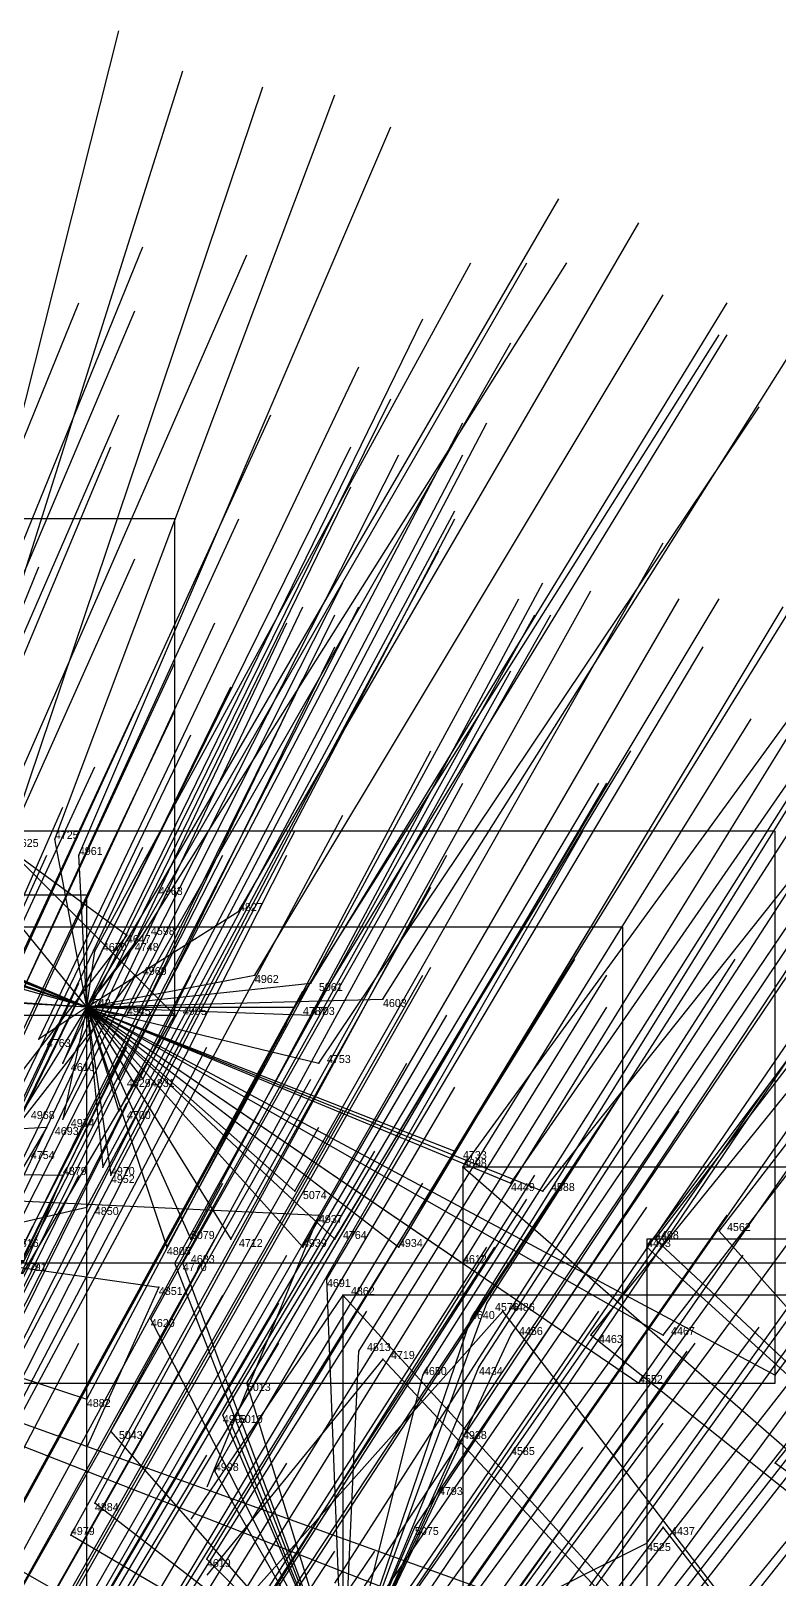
# Model space of a CAD drawing. Extents: x -0.5 to 0.59, y -0.5 to 0.59.
# Drawn here: x 0.202 to 0.2955, y 0.3605 to 0.554 of the extents above; entities that cross this region are included whole.
import ezdxf

# ---------------------------------------------------------------- set-up
doc = ezdxf.new("R2010")
doc.units = 0
for name, color, linetype in [('Clients', 3, 'CONTINUOUS'), ('Facilities', 3, 'CONTINUOUS'), ('Facilities_lines', 3, 'CONTINUOUS'), ('Min_max_boxes', 1, 'CONTINUOUS'), ('Normals', 1, 'CONTINUOUS'), ('Source_points', 5, 'CONTINUOUS'), ('Text', 3, 'CONTINUOUS')]:
    doc.layers.add(name, color=color, linetype=linetype)

msp = doc.modelspace()

# ---------------------------------------------------------------- linework, layer by layer
at = {"layer": 'Clients', "color": 5}
for p in [(0.205, 0.453, -1.243), (0.208, 0.451, -1.242), (0.218, 0.447, -1.242), (0.228, 0.444, -1.248), (0.214, 0.441, -1.25), (0.215, 0.44, -1.223), (0.216, 0.441, -1.228), (0.21, 0.439, -1.218), (0.215, 0.436, -1.25), (0.23, 0.436, -1.231), (0.237, 0.435, -1.238), (0.235, 0.432, -1.23), (0.246, 0.433, -1.25), (0.214, 0.431, -1.204), (0.22, 0.431, -1.25), (0.237, 0.431, -1.23), (0.203, 0.428, -1.184), (0.206, 0.425, -1.18), (0.238, 0.425, -1.219), (0.213, 0.423, -1.183), (0.216, 0.423, -1.187), (0.206, 0.418, -1.164), (0.213, 0.419, -1.175), (0.204, 0.417, -1.25), (0.255, 0.414, -1.216), (0.206, 0.411, -1.25), (0.211, 0.412, -1.158), (0.212, 0.411, -1.155), (0.256, 0.412, -1.25), (0.235, 0.409, -1.18), (0.262, 0.41, -1.215), (0.266, 0.409, -1.22), (0.209, 0.407, -1.143), (0.238, 0.406, -1.25), (0.222, 0.403, -1.151), (0.227, 0.403, -1.156), (0.24, 0.403, -1.173), (0.28, 0.403, -1.25), (0.288, 0.404, -1.241), (0.219, 0.402, -1.144), (0.236, 0.402, -1.166), (0.248, 0.402, -1.181), (0.279, 0.402, -1.223), (0.22, 0.4, -1.141), (0.221, 0.4, -1.143), (0.256, 0.4, -1.188), (0.218, 0.397, -1.25), (0.239, 0.398, -1.159), (0.241, 0.396, -1.25), (0.259, 0.395, -1.18), (0.217, 0.393, -1.122), (0.257, 0.393, -1.174), (0.261, 0.394, -1.25), (0.262, 0.391, -1.177), (0.272, 0.391, -1.25), (0.281, 0.391, -1.205), (0.243, 0.389, -1.147), (0.246, 0.388, -1.25), (0.258, 0.387, -1.162), (0.251, 0.386, -1.152), (0.295, 0.386, -1.216), (0.229, 0.385, -1.119), (0.278, 0.385, -1.187), (0.209, 0.383, -1.089), (0.226, 0.381, -1.106), (0.227, 0.38, -1.107), (0.212, 0.379, -1.085), (0.256, 0.379, -1.142), (0.262, 0.377, -1.147), (0.225, 0.374, -1.091), (0.295, 0.375, -1.193), (0.21, 0.37, -1.062), (0.253, 0.371, -1.123), (0.207, 0.366, -1.051), (0.25, 0.367, -1.109), (0.281, 0.367, -1.25), (0.279, 0.365, -1.148), (0.224, 0.363, -1.066)]:
    msp.add_point(p, dxfattribs=at)
at = {"layer": 'Facilities', "color": 3}
msp.add_point((0.209, 0.432, -1.2), dxfattribs=at)
at = {"layer": 'Facilities_lines', "color": 3}
for p, q in [((0.209, 0.432, -1.2), (0.155, 0.453, -1.196)), ((0.209, 0.432, -1.2), (0.156, 0.454, -1.2)), ((0.209, 0.432, -1.2), (0.159, 0.453, -1.2)), ((0.209, 0.432, -1.2), (0.191, 0.454, -1.231)), ((0.209, 0.432, -1.2), (0.205, 0.453, -1.243)), ((0.199, 0.452, -1.236), (0.214, 0.441, -1.25)), ((0.199, 0.452, -1.236), (0.22, 0.431, -1.25)), ((0.199, 0.452, -1.236), (0.215, 0.436, -1.25)), ((0.209, 0.432, -1.2), (0.208, 0.451, -1.242)), ((0.209, 0.432, -1.2), (0.144, 0.45, -1.18)), ((0.209, 0.432, -1.2), (0.156, 0.45, -1.191)), ((0.209, 0.432, -1.2), (0.169, 0.448, -1.197)), ((0.209, 0.432, -1.2), (0.218, 0.447, -1.242)), ((0.209, 0.432, -1.2), (0.228, 0.444, -1.248)), ((0.209, 0.432, -1.2), (0.181, 0.441, -1.192)), ((0.209, 0.432, -1.2), (0.216, 0.441, -1.228)), ((0.209, 0.432, -1.2), (0.215, 0.44, -1.223)), ((0.209, 0.432, -1.2), (0.191, 0.439, -1.196)), ((0.209, 0.432, -1.2), (0.21, 0.439, -1.218)), ((0.209, 0.432, -1.2), (0.23, 0.436, -1.231)), ((0.209, 0.432, -1.2), (0.173, 0.434, -1.169)), ((0.209, 0.432, -1.2), (0.179, 0.434, -1.173)), ((0.209, 0.432, -1.2), (0.237, 0.435, -1.238)), ((0.209, 0.432, -1.2), (0.201, 0.419, -1.161)), ((0.209, 0.432, -1.2), (0.203, 0.428, -1.184)), ((0.209, 0.432, -1.2), (0.206, 0.425, -1.18)), ((0.209, 0.432, -1.2), (0.206, 0.418, -1.164)), ((0.209, 0.432, -1.2), (0.246, 0.433, -1.25)), ((0.209, 0.432, -1.2), (0.266, 0.409, -1.22)), ((0.209, 0.432, -1.2), (0.237, 0.431, -1.23)), ((0.209, 0.432, -1.2), (0.255, 0.414, -1.216)), ((0.209, 0.432, -1.2), (0.213, 0.423, -1.183)), ((0.209, 0.432, -1.2), (0.213, 0.419, -1.175)), ((0.209, 0.432, -1.2), (0.227, 0.403, -1.156)), ((0.209, 0.432, -1.2), (0.262, 0.41, -1.215)), ((0.209, 0.432, -1.2), (0.281, 0.391, -1.205)), ((0.209, 0.432, -1.2), (0.295, 0.386, -1.216)), ((0.209, 0.432, -1.2), (0.278, 0.385, -1.187)), ((0.209, 0.432, -1.2), (0.256, 0.4, -1.188)), ((0.209, 0.432, -1.2), (0.238, 0.425, -1.219)), ((0.209, 0.432, -1.2), (0.24, 0.403, -1.173)), ((0.209, 0.432, -1.2), (0.235, 0.432, -1.23)), ((0.209, 0.432, -1.2), (0.219, 0.402, -1.144)), ((0.209, 0.432, -1.2), (0.216, 0.423, -1.187)), ((0.209, 0.432, -1.2), (0.248, 0.402, -1.181)), ((0.209, 0.432, -1.2), (0.236, 0.402, -1.166)), ((0.209, 0.432, -1.2), (0.214, 0.431, -1.204)), ((0.209, 0.432, -1.2), (0.212, 0.411, -1.155)), ((0.209, 0.432, -1.2), (0.211, 0.412, -1.158)), ((0.209, 0.432, -1.2), (0.235, 0.409, -1.18)), ((0.209, 0.432, -1.2), (0.222, 0.403, -1.151)), ((0.112, 0.412, -1.25), (0.204, 0.417, -1.25)), ((0.112, 0.412, -1.25), (0.258, 0.329, -1.25)), ((0.112, 0.412, -1.25), (0.26, 0.354, -1.25)), ((0.112, 0.412, -1.25), (0.276, 0.353, -1.25)), ((0.112, 0.412, -1.25), (0.218, 0.397, -1.25)), ((0.112, 0.412, -1.25), (0.206, 0.411, -1.25)), ((0.112, 0.412, -1.25), (0.238, 0.406, -1.25)), ((0.366, 0.316, -1.25), (0.256, 0.412, -1.25)), ((0.166, 0.397, -1.075), (0.209, 0.407, -1.143)), ((0.357, 0.331, -1.218), (0.28, 0.403, -1.25)), ((0.366, 0.316, -1.25), (0.288, 0.404, -1.241)), ((0.357, 0.331, -1.218), (0.279, 0.402, -1.223)), ((0.241, 0.346, -1.054), (0.22, 0.4, -1.141)), ((0.241, 0.346, -1.054), (0.221, 0.4, -1.143)), ((0.166, 0.397, -1.075), (0.209, 0.383, -1.089)), ((0.241, 0.346, -1.054), (0.239, 0.398, -1.159)), ((0.356, 0.27, -1.25), (0.241, 0.396, -1.25)), ((0.241, 0.346, -1.054), (0.259, 0.395, -1.18)), ((0.241, 0.346, -1.054), (0.217, 0.393, -1.122)), ((0.241, 0.346, -1.054), (0.257, 0.393, -1.174)), ((0.356, 0.27, -1.25), (0.261, 0.394, -1.25)), ((0.241, 0.346, -1.054), (0.262, 0.391, -1.177)), ((0.366, 0.316, -1.25), (0.272, 0.391, -1.25)), ((0.241, 0.346, -1.054), (0.243, 0.389, -1.147)), ((0.241, 0.346, -1.054), (0.258, 0.387, -1.162)), ((0.356, 0.27, -1.25), (0.246, 0.388, -1.25)), ((0.241, 0.346, -1.054), (0.251, 0.386, -1.152)), ((0.241, 0.346, -1.054), (0.229, 0.385, -1.119)), ((0.241, 0.346, -1.054), (0.226, 0.381, -1.106)), ((0.241, 0.346, -1.054), (0.227, 0.38, -1.107)), ((0.241, 0.346, -1.054), (0.212, 0.379, -1.085)), ((0.241, 0.346, -1.054), (0.256, 0.379, -1.142)), ((0.241, 0.346, -1.054), (0.262, 0.377, -1.147)), ((0.241, 0.346, -1.054), (0.225, 0.374, -1.091)), ((0.357, 0.331, -1.218), (0.295, 0.375, -1.193)), ((0.241, 0.346, -1.054), (0.21, 0.37, -1.062)), ((0.241, 0.346, -1.054), (0.253, 0.371, -1.123)), ((0.241, 0.346, -1.054), (0.207, 0.366, -1.051)), ((0.241, 0.346, -1.054), (0.25, 0.367, -1.109)), ((0.356, 0.27, -1.25), (0.281, 0.367, -1.25)), ((0.241, 0.346, -1.054), (0.279, 0.365, -1.148)), ((0.241, 0.346, -1.054), (0.224, 0.363, -1.066))]:
    msp.add_line(p, q, dxfattribs=at)
at = {"layer": 'Min_max_boxes', "color": 1}
for p, q in [((0.22, 0.493, -1.25), (0.011, 0.493, -1.25)), ((0.22, 0.493, -1.21), (0.011, 0.493, -1.21)), ((0.22, 0.431, -1.25), (0.22, 0.493, -1.25)), ((0.22, 0.431, -1.21), (0.22, 0.493, -1.21)), ((0.22, 0.493, -1.25), (0.22, 0.493, -1.21)), ((0.295, 0.454, -1.25), (0.144, 0.454, -1.25)), ((0.295, 0.454, -1.144), (0.144, 0.454, -1.144)), ((0.295, 0.385, -1.25), (0.295, 0.454, -1.25)), ((0.295, 0.385, -1.144), (0.295, 0.454, -1.144)), ((0.295, 0.454, -1.25), (0.295, 0.454, -1.144)), ((0.209, 0.446, -1.171), (0.106, 0.446, -1.171)), ((0.209, 0.446, -0.932), (0.106, 0.446, -0.932)), ((0.209, 0.35, -1.171), (0.209, 0.446, -1.171)), ((0.209, 0.35, -0.932), (0.209, 0.446, -0.932)), ((0.209, 0.446, -1.171), (0.209, 0.446, -0.932)), ((0.276, 0.442, -1.25), (-0.019, 0.442, -1.25)), ((0.276, 0.442, -1.25), (-0.019, 0.442, -1.25)), ((0.276, 0.256, -1.25), (0.276, 0.442, -1.25)), ((0.276, 0.256, -1.25), (0.276, 0.442, -1.25)), ((0.276, 0.442, -1.25), (0.276, 0.442, -1.25)), ((0.011, 0.431, -1.25), (0.22, 0.431, -1.25)), ((0.011, 0.431, -1.21), (0.22, 0.431, -1.21)), ((0.22, 0.431, -1.25), (0.22, 0.431, -1.21)), ((0.442, 0.412, -1.25), (0.256, 0.412, -1.25)), ((0.256, 0.412, -1.25), (0.256, 0.183, -1.25)), ((0.442, 0.412, -1.223), (0.256, 0.412, -1.223)), ((0.256, 0.412, -1.223), (0.256, 0.183, -1.223)), ((0.256, 0.412, -1.25), (0.256, 0.412, -1.223)), ((0.407, 0.403, -1.25), (0.279, 0.403, -1.25)), ((0.279, 0.403, -1.25), (0.279, 0.269, -1.25)), ((0.407, 0.403, -1.193), (0.279, 0.403, -1.193)), ((0.279, 0.403, -1.193), (0.279, 0.269, -1.193)), ((0.279, 0.403, -1.25), (0.279, 0.403, -1.193)), ((0.33, 0.4, -1.18), (0.188, 0.4, -1.18)), ((0.33, 0.4, -0.929), (0.188, 0.4, -0.929)), ((0.402, 0.396, -1.25), (0.241, 0.396, -1.25)), ((0.241, 0.396, -1.25), (0.241, 0.18, -1.25)), ((0.402, 0.396, -1.25), (0.241, 0.396, -1.25)), ((0.241, 0.396, -1.25), (0.241, 0.18, -1.25)), ((0.241, 0.396, -1.25), (0.241, 0.396, -1.25)), ((0.144, 0.385, -1.25), (0.295, 0.385, -1.25)), ((0.144, 0.385, -1.144), (0.295, 0.385, -1.144)), ((0.295, 0.385, -1.25), (0.295, 0.385, -1.144))]:
    msp.add_line(p, q, dxfattribs=at)
at = {"layer": 'Normals', "color": 1}
for p, q in [((0.189, 0.459, -1.242), (0.213, 0.554, -1.264)), ((0.191, 0.454, -1.231), (0.221, 0.549, -1.234)), ((0.199, 0.452, -1.236), (0.231, 0.547, -1.239)), ((0.205, 0.453, -1.243), (0.24, 0.546, -1.259)), ((0.208, 0.451, -1.242), (0.247, 0.542, -1.255)), ((0.218, 0.447, -1.242), (0.268, 0.533, -1.244)), ((0.228, 0.444, -1.248), (0.278, 0.53, -1.25)), ((0.181, 0.441, -1.192), (0.216, 0.527, -1.156)), ((0.191, 0.439, -1.196), (0.229, 0.526, -1.166)), ((0.21, 0.439, -1.218), (0.257, 0.525, -1.196)), ((0.215, 0.44, -1.223), (0.264, 0.525, -1.206)), ((0.216, 0.441, -1.228), (0.269, 0.525, -1.215)), ((0.23, 0.436, -1.231), (0.281, 0.521, -1.225)), ((0.173, 0.434, -1.169), (0.208, 0.52, -1.131)), ((0.179, 0.434, -1.173), (0.215, 0.519, -1.136)), ((0.237, 0.435, -1.238), (0.289, 0.52, -1.234)), ((0.209, 0.432, -1.2), (0.251, 0.518, -1.17)), ((0.246, 0.433, -1.25), (0.299, 0.517, -1.256)), ((0.214, 0.431, -1.204), (0.262, 0.515, -1.178)), ((0.235, 0.432, -1.23), (0.288, 0.516, -1.22)), ((0.237, 0.431, -1.23), (0.289, 0.516, -1.22)), ((0.203, 0.428, -1.184), (0.243, 0.512, -1.147)), ((0.206, 0.425, -1.18), (0.247, 0.508, -1.143)), ((0.238, 0.425, -1.219), (0.293, 0.507, -1.204)), ((0.176, 0.421, -1.14), (0.213, 0.506, -1.103)), ((0.193, 0.421, -1.159), (0.232, 0.506, -1.123)), ((0.213, 0.423, -1.183), (0.256, 0.505, -1.146)), ((0.216, 0.423, -1.187), (0.259, 0.505, -1.15)), ((0.176, 0.416, -1.129), (0.212, 0.502, -1.092)), ((0.201, 0.419, -1.161), (0.242, 0.502, -1.125)), ((0.206, 0.418, -1.164), (0.248, 0.501, -1.128)), ((0.213, 0.419, -1.175), (0.256, 0.501, -1.138)), ((0.255, 0.414, -1.216), (0.307, 0.498, -1.201)), ((0.201, 0.413, -1.149), (0.242, 0.497, -1.112)), ((0.211, 0.412, -1.158), (0.255, 0.494, -1.121)), ((0.189, 0.408, -1.125), (0.228, 0.493, -1.088)), ((0.212, 0.411, -1.155), (0.255, 0.493, -1.119)), ((0.235, 0.409, -1.18), (0.281, 0.49, -1.143)), ((0.262, 0.41, -1.215), (0.318, 0.491, -1.199)), ((0.177, 0.403, -1.101), (0.215, 0.488, -1.064)), ((0.209, 0.407, -1.143), (0.253, 0.489, -1.107)), ((0.256, 0.412, -1.25), (0.312, 0.489, -1.281)), ((0.168, 0.401, -1.087), (0.203, 0.487, -1.05)), ((0.266, 0.409, -1.22), (0.328, 0.487, -1.212)), ((0.199, 0.402, -1.122), (0.241, 0.485, -1.085)), ((0.222, 0.403, -1.151), (0.266, 0.485, -1.114)), ((0.227, 0.403, -1.156), (0.272, 0.484, -1.119)), ((0.196, 0.398, -1.109), (0.236, 0.482, -1.072)), ((0.201, 0.4, -1.118), (0.243, 0.482, -1.081)), ((0.219, 0.402, -1.144), (0.263, 0.483, -1.107)), ((0.236, 0.402, -1.166), (0.283, 0.483, -1.129)), ((0.24, 0.403, -1.173), (0.288, 0.483, -1.136)), ((0.248, 0.402, -1.181), (0.296, 0.482, -1.144)), ((0.279, 0.402, -1.223), (0.339, 0.482, -1.221)), ((0.288, 0.404, -1.241), (0.349, 0.483, -1.249)), ((0.186, 0.396, -1.094), (0.225, 0.48, -1.057)), ((0.194, 0.396, -1.104), (0.234, 0.48, -1.066)), ((0.199, 0.398, -1.112), (0.24, 0.481, -1.075)), ((0.22, 0.4, -1.141), (0.265, 0.481, -1.104)), ((0.221, 0.4, -1.143), (0.267, 0.481, -1.106)), ((0.256, 0.4, -1.188), (0.306, 0.481, -1.157)), ((0.28, 0.403, -1.25), (0.34, 0.481, -1.27)), ((0.199, 0.394, -1.103), (0.24, 0.477, -1.065)), ((0.239, 0.398, -1.159), (0.286, 0.477, -1.122)), ((0.181, 0.391, -1.077), (0.22, 0.475, -1.039)), ((0.196, 0.39, -1.091), (0.236, 0.473, -1.054)), ((0.217, 0.393, -1.122), (0.262, 0.474, -1.084)), ((0.259, 0.395, -1.18), (0.309, 0.473, -1.143)), ((0.186, 0.388, -1.077), (0.227, 0.472, -1.04)), ((0.257, 0.393, -1.174), (0.306, 0.472, -1.137)), ((0.176, 0.385, -1.059), (0.215, 0.469, -1.022)), ((0.18, 0.385, -1.063), (0.22, 0.469, -1.026)), ((0.281, 0.391, -1.205), (0.342, 0.47, -1.194)), ((0.243, 0.389, -1.147), (0.292, 0.468, -1.11)), ((0.262, 0.391, -1.177), (0.314, 0.468, -1.14)), ((0.295, 0.386, -1.216), (0.355, 0.467, -1.21)), ((0.182, 0.383, -1.059), (0.222, 0.466, -1.022)), ((0.251, 0.386, -1.152), (0.301, 0.465, -1.115)), ((0.209, 0.383, -1.089), (0.252, 0.464, -1.052)), ((0.229, 0.385, -1.119), (0.277, 0.464, -1.082)), ((0.258, 0.387, -1.162), (0.308, 0.464, -1.125)), ((0.272, 0.391, -1.25), (0.331, 0.464, -1.284)), ((0.278, 0.385, -1.187), (0.333, 0.464, -1.161)), ((0.171, 0.378, -1.036), (0.21, 0.462, -0.999)), ((0.212, 0.379, -1.085), (0.256, 0.46, -1.048)), ((0.226, 0.381, -1.106), (0.273, 0.46, -1.069)), ((0.227, 0.38, -1.107), (0.274, 0.46, -1.07)), ((0.169, 0.373, -1.022), (0.206, 0.457, -0.985)), ((0.197, 0.374, -1.057), (0.241, 0.456, -1.02)), ((0.256, 0.379, -1.142), (0.307, 0.455, -1.105)), ((0.192, 0.372, -1.046), (0.235, 0.454, -1.009)), ((0.225, 0.374, -1.091), (0.271, 0.454, -1.054)), ((0.262, 0.377, -1.147), (0.314, 0.453, -1.11)), ((0.166, 0.367, -1.006), (0.204, 0.451, -0.969)), ((0.176, 0.368, -1.02), (0.216, 0.452, -0.983)), ((0.184, 0.369, -1.03), (0.226, 0.451, -0.993)), ((0.192, 0.368, -1.038), (0.234, 0.451, -1.001)), ((0.21, 0.37, -1.062), (0.254, 0.451, -1.025)), ((0.295, 0.375, -1.193), (0.357, 0.451, -1.173)), ((0.207, 0.366, -1.051), (0.252, 0.447, -1.014)), ((0.253, 0.371, -1.123), (0.304, 0.448, -1.085)), ((0.25, 0.367, -1.109), (0.302, 0.444, -1.073)), ((0.224, 0.363, -1.066), (0.272, 0.442, -1.028)), ((0.214, 0.441, -1.25), (0.187, 0.406, -1.16)), ((0.279, 0.365, -1.148), (0.333, 0.44, -1.11)), ((0.221, 0.359, -1.053), (0.27, 0.438, -1.016)), ((0.24, 0.36, -1.082), (0.29, 0.438, -1.045)), ((0.181, 0.353, -0.991), (0.222, 0.436, -0.954)), ((0.215, 0.436, -1.25), (0.19, 0.404, -1.159)), ((0.205, 0.355, -1.024), (0.251, 0.436, -0.987)), ((0.206, 0.356, -1.028), (0.252, 0.437, -0.991)), ((0.225, 0.357, -1.054), (0.274, 0.436, -1.017)), ((0.169, 0.351, -0.973), (0.208, 0.435, -0.936)), ((0.191, 0.352, -1.002), (0.236, 0.434, -0.965)), ((0.225, 0.353, -1.047), (0.274, 0.432, -1.01)), ((0.27, 0.357, -1.12), (0.324, 0.433, -1.083)), ((0.22, 0.431, -1.25), (0.187, 0.375, -1.175)), ((0.189, 0.348, -0.991), (0.234, 0.43, -0.954)), ((0.207, 0.351, -1.019), (0.254, 0.431, -0.982)), ((0.27, 0.356, -1.117), (0.324, 0.431, -1.08)), ((0.277, 0.355, -1.126), (0.332, 0.43, -1.089)), ((0.292, 0.358, -1.155), (0.35, 0.431, -1.119)), ((0.247, 0.352, -1.075), (0.299, 0.429, -1.038)), ((0.283, 0.356, -1.136), (0.34, 0.429, -1.1)), ((0.173, 0.344, -0.962), (0.214, 0.427, -0.925)), ((0.181, 0.345, -0.973), (0.224, 0.427, -0.936)), ((0.203, 0.345, -1), (0.249, 0.425, -0.963)), ((0.191, 0.342, -0.98), (0.237, 0.423, -0.943)), ((0.208, 0.342, -1.001), (0.255, 0.422, -0.963)), ((0.241, 0.346, -1.054), (0.294, 0.422, -1.017)), ((0.248, 0.347, -1.067), (0.301, 0.423, -1.03)), ((0.172, 0.337, -0.947), (0.214, 0.42, -0.91)), ((0.174, 0.337, -0.948), (0.216, 0.42, -0.911)), ((0.224, 0.342, -1.022), (0.275, 0.42, -0.985)), ((0.224, 0.343, -1.024), (0.275, 0.42, -0.987)), ((0.195, 0.338, -0.976), (0.241, 0.419, -0.939)), ((0.232, 0.342, -1.033), (0.283, 0.419, -0.996)), ((0.204, 0.417, -1.25), (0.191, 0.395, -1.153)), ((0.192, 0.336, -0.968), (0.238, 0.417, -0.931)), ((0.198, 0.334, -0.971), (0.245, 0.414, -0.934)), ((0.167, 0.328, -0.92), (0.208, 0.411, -0.883)), ((0.206, 0.411, -1.25), (0.195, 0.385, -1.154)), ((0.216, 0.333, -0.991), (0.265, 0.411, -0.954)), ((0.182, 0.329, -0.939), (0.226, 0.41, -0.902)), ((0.203, 0.33, -0.969), (0.251, 0.41, -0.932)), ((0.275, 0.339, -1.091), (0.333, 0.41, -1.052)), ((0.214, 0.33, -0.984), (0.264, 0.408, -0.947)), ((0.227, 0.331, -1.002), (0.279, 0.407, -0.965)), ((0.238, 0.406, -1.25), (0.224, 0.372, -1.157)), ((0.236, 0.33, -1.015), (0.289, 0.406, -0.978)), ((0.18, 0.322, -0.922), (0.225, 0.403, -0.885)), ((0.242, 0.328, -1.02), (0.297, 0.403, -0.983)), ((0.188, 0.321, -0.929), (0.234, 0.401, -0.891)), ((0.209, 0.324, -0.963), (0.259, 0.402, -0.925)), ((0.21, 0.325, -0.966), (0.26, 0.402, -0.928)), ((0.237, 0.326, -1.007), (0.291, 0.401, -0.97)), ((0.253, 0.329, -1.037), (0.31, 0.402, -1)), ((0.161, 0.318, -0.891), (0.203, 0.4, -0.853)), ((0.218, 0.397, -1.25), (0.209, 0.377, -1.152)), ((0.18, 0.315, -0.908), (0.226, 0.396, -0.87)), ((0.186, 0.315, -0.914), (0.233, 0.395, -0.877)), ((0.241, 0.396, -1.25), (0.222, 0.368, -1.156)), ((0.195, 0.316, -0.928), (0.244, 0.394, -0.89)), ((0.261, 0.394, -1.25), (0.22, 0.348, -1.171)), ((0.221, 0.318, -0.968), (0.273, 0.394, -0.93)), ((0.238, 0.318, -0.992), (0.293, 0.392, -0.955)), ((0.25, 0.318, -1.011), (0.307, 0.391, -0.974)), ((0.165, 0.308, -0.874), (0.208, 0.39, -0.836)), ((0.185, 0.31, -0.904), (0.233, 0.39, -0.866)), ((0.222, 0.315, -0.963), (0.276, 0.39, -0.925)), ((0.231, 0.315, -0.977), (0.285, 0.39, -0.939)), ((0.231, 0.314, -0.975), (0.284, 0.389, -0.936)), ((0.25, 0.316, -1.007), (0.307, 0.389, -0.97)), ((0.246, 0.388, -1.25), (0.224, 0.361, -1.157)), ((0.226, 0.306, -0.95), (0.281, 0.38, -0.912)), ((0.176, 0.296, -0.862), (0.224, 0.376, -0.825)), ((0.216, 0.302, -0.929), (0.271, 0.377, -0.891)), ((0.185, 0.296, -0.873), (0.234, 0.375, -0.837)), ((0.281, 0.367, -1.25), (0.26, 0.339, -1.156)), ((0.189, 0.286, -0.858), (0.24, 0.364, -0.821)), ((0.193, 0.287, -0.864), (0.245, 0.364, -0.827)), ((0.212, 0.289, -0.895), (0.267, 0.364, -0.859)), ((0.215, 0.286, -0.894), (0.27, 0.361, -0.858))]:
    msp.add_line(p, q, dxfattribs=at)
at = {"layer": 'Source_points', "color": 5}
for p in [(0.205, 0.453, -1.243), (0.208, 0.451, -1.242), (0.218, 0.447, -1.242), (0.228, 0.444, -1.248), (0.214, 0.441, -1.25), (0.215, 0.44, -1.223), (0.216, 0.441, -1.228), (0.21, 0.439, -1.218), (0.215, 0.436, -1.25), (0.23, 0.436, -1.231), (0.237, 0.435, -1.238), (0.209, 0.432, -1.2), (0.235, 0.432, -1.23), (0.246, 0.433, -1.25), (0.214, 0.431, -1.204), (0.22, 0.431, -1.25), (0.237, 0.431, -1.23), (0.203, 0.428, -1.184), (0.206, 0.425, -1.18), (0.238, 0.425, -1.219), (0.213, 0.423, -1.183), (0.216, 0.423, -1.187), (0.206, 0.418, -1.164), (0.213, 0.419, -1.175), (0.204, 0.417, -1.25), (0.255, 0.414, -1.216), (0.206, 0.411, -1.25), (0.211, 0.412, -1.158), (0.212, 0.411, -1.155), (0.256, 0.412, -1.25), (0.235, 0.409, -1.18), (0.262, 0.41, -1.215), (0.266, 0.409, -1.22), (0.209, 0.407, -1.143), (0.238, 0.406, -1.25), (0.222, 0.403, -1.151), (0.227, 0.403, -1.156), (0.24, 0.403, -1.173), (0.28, 0.403, -1.25), (0.288, 0.404, -1.241), (0.219, 0.402, -1.144), (0.236, 0.402, -1.166), (0.248, 0.402, -1.181), (0.279, 0.402, -1.223), (0.22, 0.4, -1.141), (0.221, 0.4, -1.143), (0.256, 0.4, -1.188), (0.218, 0.397, -1.25), (0.239, 0.398, -1.159), (0.241, 0.396, -1.25), (0.259, 0.395, -1.18), (0.217, 0.393, -1.122), (0.257, 0.393, -1.174), (0.261, 0.394, -1.25), (0.262, 0.391, -1.177), (0.272, 0.391, -1.25), (0.281, 0.391, -1.205), (0.243, 0.389, -1.147), (0.246, 0.388, -1.25), (0.258, 0.387, -1.162), (0.251, 0.386, -1.152), (0.295, 0.386, -1.216), (0.229, 0.385, -1.119), (0.278, 0.385, -1.187), (0.209, 0.383, -1.089), (0.226, 0.381, -1.106), (0.227, 0.38, -1.107), (0.212, 0.379, -1.085), (0.256, 0.379, -1.142), (0.262, 0.377, -1.147), (0.225, 0.374, -1.091), (0.295, 0.375, -1.193), (0.21, 0.37, -1.062), (0.253, 0.371, -1.123), (0.207, 0.366, -1.051), (0.25, 0.367, -1.109), (0.281, 0.367, -1.25), (0.279, 0.365, -1.148), (0.224, 0.363, -1.066)]:
    msp.add_point(p, dxfattribs=at)

# ---------------------------------------------------------------- texts
at = {"layer": 'Text', "color": 3}
for s, p in [('4625', (0.2, 0.452, -1.236)), ('4725', (0.205, 0.453, -1.243)), ('4961', (0.208, 0.451, -1.242)), ('4963', (0.218, 0.446, -1.242)), ('4827', (0.228, 0.444, -1.248)), ('4598', (0.217, 0.441, -1.228)), ('4670', (0.211, 0.439, -1.218)), ('4647', (0.214, 0.44, -1.25)), ('4748', (0.215, 0.439, -1.223)), ('4969', (0.216, 0.436, -1.25)), ('4962', (0.23, 0.435, -1.231)), ('5061', (0.238, 0.434, -1.238)), ('4742', (0.209, 0.432, -1.2)), ('4945', (0.214, 0.431, -1.204)), ('4905', (0.221, 0.431, -1.25)), ('4787', (0.236, 0.431, -1.23)), ('4703', (0.237, 0.431, -1.23)), ('4603', (0.246, 0.432, -1.25)), ('4763', (0.204, 0.427, -1.184)), ('4753', (0.239, 0.425, -1.219)), ('4610', (0.207, 0.424, -1.18)), ('4629', (0.214, 0.422, -1.183)), ('4831', (0.217, 0.422, -1.187)), ('4968', (0.202, 0.418, -1.161)), ('4974', (0.207, 0.417, -1.164)), ('4700', (0.214, 0.418, -1.175)), ('4693', (0.205, 0.416, -1.25)), ('4754', (0.202, 0.413, -1.149)), ('4733', (0.256, 0.413, -1.216)), ('4898', (0.256, 0.412, -1.25)), ('4879', (0.206, 0.411, -1.25)), ('4970', (0.212, 0.411, -1.158)), ('4952', (0.212, 0.41, -1.155)), ('5074', (0.236, 0.408, -1.18)), ('4449', (0.262, 0.409, -1.215)), ('4588', (0.267, 0.409, -1.22)), ('4850', (0.21, 0.406, -1.143)), ('4937', (0.238, 0.405, -1.25)), ('4562', (0.289, 0.404, -1.241)), ('4816', (0.2, 0.402, -1.122)), ('5079', (0.222, 0.403, -1.151)), ('4712', (0.228, 0.402, -1.156)), ('4939', (0.236, 0.402, -1.166)), ('4764', (0.241, 0.403, -1.173)), ('4934', (0.248, 0.402, -1.181)), ('4493', (0.279, 0.402, -1.223)), ('4498', (0.28, 0.403, -1.25)), ('4805', (0.219, 0.401, -1.144)), ('4683', (0.222, 0.4, -1.143)), ('4612', (0.256, 0.4, -1.188)), ('4791', (0.201, 0.399, -1.118)), ('4770', (0.221, 0.399, -1.141)), ('4851', (0.218, 0.396, -1.25)), ('4691', (0.239, 0.397, -1.159)), ('4862', (0.242, 0.396, -1.25)), ('4576', (0.26, 0.394, -1.18)), ('4486', (0.262, 0.394, -1.25)), ('4620', (0.217, 0.392, -1.122)), ('4640', (0.257, 0.393, -1.174)), ('4456', (0.263, 0.391, -1.177)), ('4463', (0.273, 0.39, -1.25)), ('4467', (0.282, 0.391, -1.205)), ('4813', (0.244, 0.389, -1.147)), ('4719', (0.247, 0.388, -1.25)), ('4650', (0.251, 0.386, -1.152)), ('4434', (0.258, 0.386, -1.162)), ('4552', (0.278, 0.385, -1.187)), ('5013', (0.229, 0.384, -1.119)), ('4882', (0.209, 0.382, -1.089)), ('4999', (0.226, 0.38, -1.106)), ('5010', (0.228, 0.38, -1.107)), ('5043', (0.213, 0.378, -1.085)), ('4938', (0.256, 0.378, -1.142)), ('4585', (0.262, 0.376, -1.147)), ('4998', (0.225, 0.374, -1.091)), ('4793', (0.253, 0.371, -1.123)), ('4884', (0.21, 0.369, -1.062)), ('4979', (0.207, 0.366, -1.051)), ('5075', (0.25, 0.366, -1.109)), ('4437', (0.282, 0.366, -1.25)), ('4525', (0.279, 0.364, -1.148)), ('4619', (0.224, 0.362, -1.066))]:
    msp.add_text(s, height=0.001, dxfattribs=at).set_placement(p)

doc.saveas('drawing.dxf')
